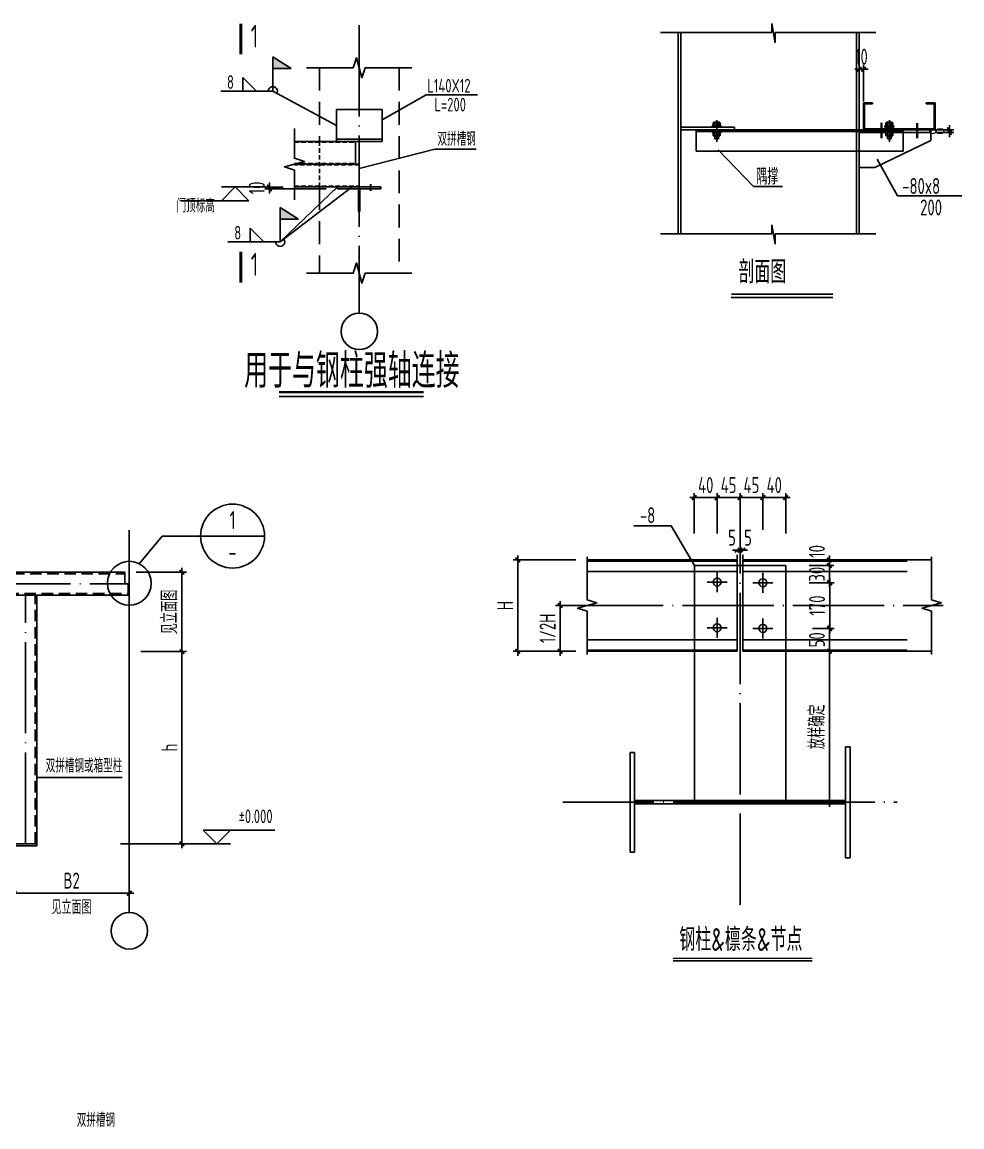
# Model space of a CAD drawing. Extents: x 899043 to 2598688, y -137197 to 211789.
# Drawn here: x 1940838 to 1971745, y 66675 to 103005 of the extents above; entities that cross this region are included whole.
import ezdxf
from ezdxf.enums import TextEntityAlignment as Align

# ---------------------------------------------------------------- set-up
doc = ezdxf.new("R2010")
doc.units = 0
doc.header["$LTSCALE"] = 1500
doc.header["$MEASUREMENT"] = 0
for name, pattern in [('ACAD_ISO02W100', [15, 12, -3]), ('CONTINOUS', [0]), ('DASHED', [0.75, 0.5, -0.25]), ('DOTE', [2.42, 2, -0.2, 0.02, -0.2])]:
    doc.linetypes.add(name, pattern=pattern)
for name, color, linetype in [('ADIM', 8, 'Continuous'), ('AXIS', 3, 'Continuous'), ('BOLT', 252, 'Continuous'), ('DIM', 3, 'Continuous'), ('DOTE', 1, 'Continuous'), ('NUM', 7, 'Continuous'), ('PUB_TEXT', 7, 'Continuous'), ('Steel', 4, 'Continuous'), ('STEEL_DASH', 9, 'DASHED'), ('TEXT', 7, 'Continuous'), ('THICK', 6, 'Continuous'), ('THIN', 7, 'Continuous'), ('WELD', 7, 'Continuous'), ('轴线', 9, 'Continuous')]:
    doc.layers.add(name, color=color, linetype=linetype)
doc.styles.add('TSSD_Axis', font='Complex.shx', dxfattribs={"width": 0.7, "bigfont": 'hztxt.shx'})
doc.styles.add('TSSD_Dimension', font='Tssdeng.shx', dxfattribs={"width": 0.7, "bigfont": 'hztxt.shx'})
doc.styles.add('TSSD_Label', font='Tssdeng.shx', dxfattribs={"width": 0.7, "bigfont": 'hztxt.shx'})
doc.styles.add('TSSD_Num', font='tssdeng.shx', dxfattribs={"width": 0.7, "bigfont": 'hztxt.shx'})
doc.styles.add('TSSD_Rein', font='Tssdeng.shx', dxfattribs={"width": 0.7, "bigfont": 'hztxt.shx'})
doc.dimstyles.new('TSSD_150_150', dxfattribs={"dimtxt": 525, "dimasz": 150, "dimexe": 150, "dimexo": 375, "dimgap": 150, "dimtad": 1, "dimdec": 0, "dimzin": 0, "dimdsep": 46, "dimtxsty": 'TSSD_Dimension', "dimblk": 'ARCHTICK', "dimblk1": 'ARCHTICK', "dimblk2": 'ARCHTICK', "dimcen": 0, "dimdle": 150, "dimclrt": 7, "dimadec": 0, "dimazin": 0, "dimtfac": 1, "dimtdec": 0, "dimtix": 1, "dimtmove": 2, "dimatfit": 3, "dimfxl": 0, "dimtolj": 1, "dimtzin": 0, "dimarcsym": 0})
doc.dimstyles.new('TSSD_20_150', dxfattribs={"dimtxt": 525, "dimasz": 150, "dimexe": 150, "dimexo": 375, "dimgap": 150, "dimtad": 1, "dimdec": 0, "dimlfac": 0.133333, "dimzin": 0, "dimdsep": 46, "dimtxsty": 'TSSD_Dimension', "dimblk": 'ARCHTICK', "dimblk1": 'ARCHTICK', "dimblk2": 'ARCHTICK', "dimcen": 0, "dimdle": 150, "dimclrt": 7, "dimadec": 0, "dimazin": 0, "dimtfac": 1, "dimtdec": 0, "dimtix": 1, "dimtmove": 2, "dimatfit": 3, "dimfxl": 0, "dimtolj": 1, "dimtzin": 0, "dimarcsym": 0})

# ---------------------------------------------------------------- blocks, each defined once
blk = doc.blocks.new('_ArchTick')
at = {"color": 0, "linetype": 'ByBlock', "const_width": 0.4}
blk.add_lwpolyline([(-0.5, -0.5), (0.5, 0.5)], dxfattribs=at)
blk = doc.blocks.new('*D752')
at = {"layer": 'Defpoints', "color": 0, "linetype": 'ByBlock'}
for p in [(1970563, 99464), (1970563, 99376), (1971334, 99376)]:
    blk.add_point(p, dxfattribs=at)
at = {"layer": 'DIM', "color": 0, "linetype": 'ByBlock', "lineweight": -2}
for p, q in [((1971334, 99464), (1971334, 99614)), ((1970938, 99464), (1971484, 99464)), ((1970938, 99376), (1971484, 99376)), ((1971334, 99464), (1971334, 99376)), ((1971334, 99376), (1971334, 99226))]:
    blk.add_line(p, q, dxfattribs=at)
at = {"layer": 'DIM', "color": 0, "linetype": 'ByBlock', "lineweight": -2, "xscale": 150, "yscale": 150, "zscale": 150}
for p, rotation in [((1971334, 99464), 270), ((1971334, 99376), 90)]:
    blk.add_blockref('_ArchTick', p, dxfattribs=dict(at, rotation=rotation))
at = {"layer": 'DIM', "color": 7, "linetype": 'ByBlock', "insert": (1970921, 99420), "char_height": 525, "attachment_point": 5, "rotation": 90, "style": 'TSSD_Dimension'}
blk.add_mtext('\\A1;8', dxfattribs=at)
blk = doc.blocks.new('*D753')
at = {"layer": 'Defpoints', "color": 0, "linetype": 'ByBlock'}
for p in [(1968512, 101454), (1968369, 100021), (1968512, 100021)]:
    blk.add_point(p, dxfattribs=at)
at = {"layer": 'DIM', "color": 0, "linetype": 'ByBlock', "lineweight": -2}
for p, q in [((1968369, 101454), (1968219, 101454)), ((1968369, 100396), (1968369, 101604)), ((1968369, 101454), (1968512, 101454)), ((1968512, 100396), (1968512, 101604)), ((1968512, 101454), (1968662, 101454))]:
    blk.add_line(p, q, dxfattribs=at)
at = {"layer": 'DIM', "color": 0, "linetype": 'ByBlock', "lineweight": -2, "xscale": 150, "yscale": 150, "zscale": 150}
blk.add_blockref('_ArchTick', (1968369, 101454), dxfattribs=at)
at = {"layer": 'DIM', "color": 0, "linetype": 'ByBlock', "lineweight": -2, "xscale": 150, "yscale": 150, "zscale": 150, "rotation": 180}
blk.add_blockref('_ArchTick', (1968512, 101454), dxfattribs=at)
at = {"layer": 'DIM', "color": 7, "linetype": 'ByBlock', "insert": (1968441, 101867), "char_height": 525, "attachment_point": 5, "style": 'TSSD_Dimension'}
blk.add_mtext('\\A1;10', dxfattribs=at)
blk = doc.blocks.new('_WELD001')
at = {"linetype": 'ByBlock'}
h = blk.add_hatch(color=0, dxfattribs=at)
h.paths.add_polyline_path([(0.8, 1), (0, 1.5), (0, 1)])
edge = h.paths.add_edge_path()
edge.add_line((0, 0), (0, 1.5))
at = {"color": 0, "linetype": 'ByBlock'}
for p, q in [((0, 0), (0, 1.5)), ((0.8, 1), (0, 1.5)), ((0, 1), (0.8, 1))]:
    blk.add_line(p, q, dxfattribs=at)
blk = doc.blocks.new('_WELD004')
at = {"color": 0, "linetype": 'ByBlock'}
for p, q in [((0, 1), (1, 0)), ((0, 0), (0, 1))]:
    blk.add_line(p, q, dxfattribs=at)
blk = doc.blocks.new('ts_axno')
at = {"color": 0, "linetype": 'ByBlock', "lineweight": -2}
blk.add_circle((0, 0), 0.5, dxfattribs=at)
at = {"color": 0, "linetype": 'ByBlock', "lineweight": -2, "style": 'TSSD_Axis', "width": 0.7}
blk.add_attdef('A', text='', height=0.6, dxfattribs=at).set_placement((0, 0), align=Align.MIDDLE_CENTER)
blk = doc.blocks.new('*D751')
at = {"layer": 'Defpoints', "color": 0}
for p in [(1948969, 97522), (1949795, 97582), (1951213, 97522)]:
    blk.add_point(p, dxfattribs=at)
at = {"layer": 'DIM', "color": 0, "lineweight": -2}
for p, q in [((1948969, 97582), (1948969, 97732)), ((1949420, 97582), (1948819, 97582)), ((1950838, 97522), (1948819, 97522)), ((1948969, 97582), (1948969, 97522)), ((1948969, 97522), (1948969, 97372))]:
    blk.add_line(p, q, dxfattribs=at)
at = {"layer": 'DIM', "color": 0, "lineweight": -2, "xscale": 150, "yscale": 150, "zscale": 150}
for p, rotation in [((1948969, 97582), 270), ((1948969, 97522), 90)]:
    blk.add_blockref('_ArchTick', p, dxfattribs=dict(at, rotation=rotation))
at = {"layer": 'DIM', "color": 7, "insert": (1948556, 97552), "char_height": 525, "attachment_point": 5, "rotation": 90, "style": 'TSSD_Dimension'}
blk.add_mtext('\\A1;10', dxfattribs=at)
blk = doc.blocks.new('*D758')
at = {"layer": 'AXIS', "color": 0, "linetype": 'ByBlock', "lineweight": -2}
for p, q in [((1967388, 83067), (1967388, 83217)), ((1966832, 83067), (1967538, 83067)), ((1967388, 82317), (1967388, 83067)), ((1966832, 82317), (1967538, 82317)), ((1967388, 82317), (1967388, 82167))]:
    blk.add_line(p, q, dxfattribs=at)
at = {"layer": 'Defpoints', "color": 0, "linetype": 'ByBlock'}
for p in [(1966457, 83067), (1967388, 83067), (1966457, 82317)]:
    blk.add_point(p, dxfattribs=at)
at = {"layer": 'AXIS', "color": 0, "linetype": 'ByBlock', "lineweight": -2, "xscale": 150, "yscale": 150, "zscale": 150}
for p, rotation in [((1967388, 83067), 270), ((1967388, 82317), 90)]:
    blk.add_blockref('_ArchTick', p, dxfattribs=dict(at, rotation=rotation))
at = {"layer": 'AXIS', "color": 7, "linetype": 'ByBlock', "insert": (1966975, 82692), "char_height": 525, "attachment_point": 5, "rotation": 90, "style": 'TSSD_Dimension'}
blk.add_mtext('\\A1;50', dxfattribs=at)
blk = doc.blocks.new('*D759')
at = {"layer": 'AXIS', "color": 0, "linetype": 'ByBlock', "lineweight": -2}
for p, q in [((1967388, 85319), (1967388, 85469)), ((1966718, 85319), (1967538, 85319)), ((1967388, 85131), (1967388, 85319)), ((1967388, 85131), (1967388, 84981)), ((1967424, 85131), (1967538, 85131))]:
    blk.add_line(p, q, dxfattribs=at)
at = {"layer": 'Defpoints', "color": 0, "linetype": 'ByBlock'}
for p in [(1966343, 85319), (1967049, 85131), (1967388, 85319)]:
    blk.add_point(p, dxfattribs=at)
at = {"layer": 'AXIS', "color": 0, "linetype": 'ByBlock', "lineweight": -2, "xscale": 150, "yscale": 150, "zscale": 150}
for p, rotation in [((1967388, 85319), 270), ((1967388, 85131), 90)]:
    blk.add_blockref('_ArchTick', p, dxfattribs=dict(at, rotation=rotation))
at = {"layer": 'AXIS', "color": 7, "linetype": 'ByBlock', "insert": (1966975, 85601), "char_height": 525, "attachment_point": 5, "rotation": 90, "style": 'TSSD_Dimension'}
blk.add_mtext('\\A1;10', dxfattribs=at)
blk = doc.blocks.new('*D760')
at = {"layer": 'AXIS', "color": 0, "linetype": 'ByBlock', "lineweight": -2}
for p, q in [((1966721, 85131), (1967538, 85131)), ((1967388, 85131), (1967388, 85281)), ((1967388, 84568), (1967388, 85131)), ((1966721, 84568), (1967538, 84568)), ((1967388, 84568), (1967388, 84418))]:
    blk.add_line(p, q, dxfattribs=at)
at = {"layer": 'Defpoints', "color": 0, "linetype": 'ByBlock'}
for p in [(1966346, 85131), (1967388, 85131), (1966346, 84568)]:
    blk.add_point(p, dxfattribs=at)
at = {"layer": 'AXIS', "color": 0, "linetype": 'ByBlock', "lineweight": -2, "xscale": 150, "yscale": 150, "zscale": 150}
for p, rotation in [((1967388, 85131), 270), ((1967388, 84568), 90)]:
    blk.add_blockref('_ArchTick', p, dxfattribs=dict(at, rotation=rotation))
at = {"layer": 'AXIS', "color": 7, "linetype": 'ByBlock', "insert": (1966975, 84850), "char_height": 525, "attachment_point": 5, "rotation": 90, "style": 'TSSD_Dimension'}
blk.add_mtext('\\A1;30', dxfattribs=at)
blk = doc.blocks.new('*D761')
at = {"layer": 'AXIS', "color": 0, "linetype": 'ByBlock', "lineweight": -2}
for p, q in [((1964448, 85640), (1964298, 85640)), ((1964448, 85640), (1964542, 85640)), ((1964448, 85340), (1964448, 85490)), ((1964542, 85640), (1964692, 85640)), ((1964542, 85340), (1964542, 85490))]:
    blk.add_line(p, q, dxfattribs=at)
at = {"layer": 'Defpoints', "color": 0, "linetype": 'ByBlock'}
for p in [(1964448, 85715), (1964542, 85715), (1964542, 85640)]:
    blk.add_point(p, dxfattribs=at)
at = {"layer": 'AXIS', "color": 0, "linetype": 'ByBlock', "lineweight": -2, "xscale": 150, "yscale": 150, "zscale": 150}
blk.add_blockref('_ArchTick', (1964448, 85640), dxfattribs=at)
at = {"layer": 'AXIS', "color": 0, "linetype": 'ByBlock', "lineweight": -2, "xscale": 150, "yscale": 150, "zscale": 150, "rotation": 180}
blk.add_blockref('_ArchTick', (1964542, 85640), dxfattribs=at)
at = {"layer": 'AXIS', "color": 7, "linetype": 'ByBlock', "insert": (1964711, 86052), "char_height": 525, "attachment_point": 5, "style": 'TSSD_Dimension'}
blk.add_mtext('\\A1;5', dxfattribs=at)
blk = doc.blocks.new('*D762')
at = {"layer": 'AXIS', "color": 0, "linetype": 'ByBlock', "lineweight": -2}
for p, q in [((1964354, 85640), (1964204, 85640)), ((1964448, 85640), (1964354, 85640)), ((1964354, 85340), (1964354, 85490)), ((1964448, 85640), (1964598, 85640)), ((1964448, 85340), (1964448, 85490))]:
    blk.add_line(p, q, dxfattribs=at)
at = {"layer": 'Defpoints', "color": 0, "linetype": 'ByBlock'}
for p in [(1964354, 85715), (1964354, 85640), (1964448, 85715)]:
    blk.add_point(p, dxfattribs=at)
at = {"layer": 'AXIS', "color": 0, "linetype": 'ByBlock', "lineweight": -2, "xscale": 150, "yscale": 150, "zscale": 150}
blk.add_blockref('_ArchTick', (1964354, 85640), dxfattribs=at)
at = {"layer": 'AXIS', "color": 0, "linetype": 'ByBlock', "lineweight": -2, "xscale": 150, "yscale": 150, "zscale": 150, "rotation": 180}
blk.add_blockref('_ArchTick', (1964448, 85640), dxfattribs=at)
at = {"layer": 'AXIS', "color": 7, "linetype": 'ByBlock', "insert": (1964185, 86052), "char_height": 525, "attachment_point": 5, "style": 'TSSD_Dimension'}
blk.add_mtext('\\A1;5', dxfattribs=at)
blk = doc.blocks.new('*D763')
at = {"layer": 'AXIS', "color": 0, "linetype": 'ByBlock', "lineweight": -2}
for p, q in [((1964448, 87368), (1964298, 87368)), ((1964448, 86193), (1964448, 87518)), ((1965199, 87368), (1964448, 87368)), ((1965199, 86311), (1965199, 87518)), ((1965199, 87368), (1965349, 87368))]:
    blk.add_line(p, q, dxfattribs=at)
at = {"layer": 'Defpoints', "color": 0, "linetype": 'ByBlock'}
for p in [(1964448, 87368), (1964448, 85818), (1965199, 85936)]:
    blk.add_point(p, dxfattribs=at)
at = {"layer": 'AXIS', "color": 0, "linetype": 'ByBlock', "lineweight": -2, "xscale": 150, "yscale": 150, "zscale": 150}
blk.add_blockref('_ArchTick', (1964448, 87368), dxfattribs=at)
at = {"layer": 'AXIS', "color": 0, "linetype": 'ByBlock', "lineweight": -2, "xscale": 150, "yscale": 150, "zscale": 150, "rotation": 180}
blk.add_blockref('_ArchTick', (1965199, 87368), dxfattribs=at)
at = {"layer": 'AXIS', "color": 7, "linetype": 'ByBlock', "insert": (1964823, 87780), "char_height": 525, "attachment_point": 5, "style": 'TSSD_Dimension'}
blk.add_mtext('\\A1;45', dxfattribs=at)
blk = doc.blocks.new('*D764')
at = {"layer": 'AXIS', "color": 0, "linetype": 'ByBlock', "lineweight": -2}
for p, q in [((1963696, 87368), (1963546, 87368)), ((1963696, 86193), (1963696, 87518)), ((1963696, 87368), (1964448, 87368)), ((1964448, 86193), (1964448, 87518)), ((1964448, 87368), (1964598, 87368))]:
    blk.add_line(p, q, dxfattribs=at)
at = {"layer": 'Defpoints', "color": 0, "linetype": 'ByBlock'}
for p in [(1964448, 87368), (1963696, 85818), (1964448, 85818)]:
    blk.add_point(p, dxfattribs=at)
at = {"layer": 'AXIS', "color": 0, "linetype": 'ByBlock', "lineweight": -2, "xscale": 150, "yscale": 150, "zscale": 150}
blk.add_blockref('_ArchTick', (1963696, 87368), dxfattribs=at)
at = {"layer": 'AXIS', "color": 0, "linetype": 'ByBlock', "lineweight": -2, "xscale": 150, "yscale": 150, "zscale": 150, "rotation": 180}
blk.add_blockref('_ArchTick', (1964448, 87368), dxfattribs=at)
at = {"layer": 'AXIS', "color": 7, "linetype": 'ByBlock', "insert": (1964072, 87780), "char_height": 525, "attachment_point": 5, "style": 'TSSD_Dimension'}
blk.add_mtext('\\A1;45', dxfattribs=at)
blk = doc.blocks.new('*D765')
at = {"layer": 'AXIS', "color": 0, "linetype": 'ByBlock', "lineweight": -2}
for p, q in [((1962945, 87368), (1962795, 87368)), ((1962945, 86193), (1962945, 87518)), ((1963696, 87368), (1962945, 87368)), ((1963696, 86193), (1963696, 87518)), ((1963696, 87368), (1963846, 87368))]:
    blk.add_line(p, q, dxfattribs=at)
at = {"layer": 'Defpoints', "color": 0, "linetype": 'ByBlock'}
for p in [(1962945, 87368), (1962945, 85818), (1963696, 85818)]:
    blk.add_point(p, dxfattribs=at)
at = {"layer": 'AXIS', "color": 0, "linetype": 'ByBlock', "lineweight": -2, "xscale": 150, "yscale": 150, "zscale": 150}
blk.add_blockref('_ArchTick', (1962945, 87368), dxfattribs=at)
at = {"layer": 'AXIS', "color": 0, "linetype": 'ByBlock', "lineweight": -2, "xscale": 150, "yscale": 150, "zscale": 150, "rotation": 180}
blk.add_blockref('_ArchTick', (1963696, 87368), dxfattribs=at)
at = {"layer": 'AXIS', "color": 7, "linetype": 'ByBlock', "insert": (1963321, 87780), "char_height": 525, "attachment_point": 5, "style": 'TSSD_Dimension'}
blk.add_mtext('\\A1;40', dxfattribs=at)
blk = doc.blocks.new('*D766')
at = {"layer": 'AXIS', "color": 0, "linetype": 'ByBlock', "lineweight": -2}
for p, q in [((1965199, 87368), (1965049, 87368)), ((1965199, 86311), (1965199, 87518)), ((1965199, 87368), (1965949, 87368)), ((1965949, 86193), (1965949, 87518)), ((1965949, 87368), (1966099, 87368))]:
    blk.add_line(p, q, dxfattribs=at)
at = {"layer": 'Defpoints', "color": 0, "linetype": 'ByBlock'}
for p in [(1965949, 87368), (1965199, 85936), (1965949, 85818)]:
    blk.add_point(p, dxfattribs=at)
at = {"layer": 'AXIS', "color": 0, "linetype": 'ByBlock', "lineweight": -2, "xscale": 150, "yscale": 150, "zscale": 150}
blk.add_blockref('_ArchTick', (1965199, 87368), dxfattribs=at)
at = {"layer": 'AXIS', "color": 0, "linetype": 'ByBlock', "lineweight": -2, "xscale": 150, "yscale": 150, "zscale": 150, "rotation": 180}
blk.add_blockref('_ArchTick', (1965949, 87368), dxfattribs=at)
at = {"layer": 'AXIS', "color": 7, "linetype": 'ByBlock', "insert": (1965574, 87780), "char_height": 525, "attachment_point": 5, "style": 'TSSD_Dimension'}
blk.add_mtext('\\A1;40', dxfattribs=at)
blk = doc.blocks.new('*D767')
at = {"layer": 'Defpoints', "color": 0}
for p in [(1966356, 84568), (1967397, 84568), (1966466, 83067)]:
    blk.add_point(p, dxfattribs=at)
at = {"layer": 'DIM', "color": 0, "lineweight": -2}
for p, q in [((1967397, 82917), (1967397, 84718)), ((1966731, 84568), (1967547, 84568)), ((1966841, 83067), (1967547, 83067))]:
    blk.add_line(p, q, dxfattribs=at)
at = {"layer": 'DIM', "color": 0, "lineweight": -2, "xscale": 150, "yscale": 150, "zscale": 150}
for p, rotation in [((1967397, 84568), 90), ((1967397, 83067), 270)]:
    blk.add_blockref('_ArchTick', p, dxfattribs=dict(at, rotation=rotation))
at = {"layer": 'DIM', "color": 7, "insert": (1966984, 83818), "char_height": 525, "attachment_point": 5, "rotation": 90, "style": 'TSSD_Dimension'}
blk.add_mtext('\\A1;170', dxfattribs=at)
blk = doc.blocks.new('*D768')
at = {"layer": 'Defpoints', "color": 0}
for p in [(1958532, 83818), (1959421, 83818), (1959421, 82317)]:
    blk.add_point(p, dxfattribs=at)
at = {"layer": 'DIM', "color": 0, "lineweight": -2}
for p, q in [((1958532, 82167), (1958532, 83968)), ((1959046, 83818), (1958382, 83818)), ((1959046, 82317), (1958382, 82317))]:
    blk.add_line(p, q, dxfattribs=at)
at = {"layer": 'DIM', "color": 0, "lineweight": -2, "xscale": 150, "yscale": 150, "zscale": 150}
for p, rotation in [((1958532, 83818), 90), ((1958532, 82317), 270)]:
    blk.add_blockref('_ArchTick', p, dxfattribs=dict(at, rotation=rotation))
at = {"layer": 'DIM', "color": 7, "insert": (1958119, 83067), "char_height": 525, "attachment_point": 5, "rotation": 90, "style": 'TSSD_Dimension'}
blk.add_mtext('\\A1;1/2H', dxfattribs=at)
blk = doc.blocks.new('*D769')
at = {"layer": 'Defpoints', "color": 0}
for p in [(1959421, 85319), (1957137, 82317), (1959421, 82317)]:
    blk.add_point(p, dxfattribs=at)
at = {"layer": 'DIM', "color": 0, "lineweight": -2}
for p, q in [((1957137, 85469), (1957137, 82167)), ((1959046, 85319), (1956987, 85319)), ((1959046, 82317), (1956987, 82317))]:
    blk.add_line(p, q, dxfattribs=at)
at = {"layer": 'DIM', "color": 0, "lineweight": -2, "xscale": 150, "yscale": 150, "zscale": 150}
for p, rotation in [((1957137, 85319), 90), ((1957137, 82317), 270)]:
    blk.add_blockref('_ArchTick', p, dxfattribs=dict(at, rotation=rotation))
at = {"layer": 'DIM', "color": 7, "insert": (1956724, 83818), "char_height": 525, "attachment_point": 5, "rotation": 90, "style": 'TSSD_Dimension'}
blk.add_mtext('\\A1;H', dxfattribs=at)
blk = doc.blocks.new('*D770')
at = {"layer": 'Defpoints', "color": 0}
for p in [(1964542, 82317), (1967388, 82317), (1964542, 77350)]:
    blk.add_point(p, dxfattribs=at)
at = {"layer": 'DIM', "color": 0, "lineweight": -2}
for p, q in [((1964917, 82317), (1967538, 82317)), ((1967388, 77200), (1967388, 82467)), ((1964917, 77350), (1967538, 77350))]:
    blk.add_line(p, q, dxfattribs=at)
at = {"layer": 'DIM', "color": 0, "lineweight": -2, "xscale": 150, "yscale": 150, "zscale": 150}
for p, rotation in [((1967388, 82317), 90), ((1967388, 77350), 270)]:
    blk.add_blockref('_ArchTick', p, dxfattribs=dict(at, rotation=rotation))
at = {"layer": 'DIM', "color": 7, "insert": (1966975, 79833), "char_height": 525, "attachment_point": 5, "rotation": 90, "style": 'TSSD_Dimension'}
blk.add_mtext('\\A1;放样确定', dxfattribs=at)
blk = doc.blocks.new('ts_idx')
at = {"color": 0, "linetype": 'ByBlock', "lineweight": -2}
blk.add_line((-0.5, 0), (0.5, 0), dxfattribs=at)
blk.add_circle((0, 0), 0.5, dxfattribs=at)
at = {"color": 0, "linetype": 'ByBlock', "lineweight": -2, "style": 'TSSD_Num', "width": 0.7}
for tag, p in [('1', (0, 0.25)), ('A', (0, -0.25))]:
    blk.add_attdef(tag, text='', height=0.286, dxfattribs=at).set_placement(p, align=Align.MIDDLE_CENTER)
blk = doc.blocks.new('*D777')
at = {"layer": 'Defpoints', "color": 0}
for p in [(1940570, 75988), (1944364, 75988), (1940570, 74362)]:
    blk.add_point(p, dxfattribs=at)
at = {"layer": 'DIM', "color": 0, "lineweight": -2}
for p, q in [((1940570, 75613), (1940570, 74212)), ((1944364, 75613), (1944364, 74212)), ((1944514, 74362), (1940420, 74362))]:
    blk.add_line(p, q, dxfattribs=at)
at = {"layer": 'DIM', "color": 0, "lineweight": -2, "xscale": 150, "yscale": 150, "zscale": 150, "rotation": 180}
blk.add_blockref('_ArchTick', (1940570, 74362), dxfattribs=at)
at = {"layer": 'DIM', "color": 0, "lineweight": -2, "xscale": 150, "yscale": 150, "zscale": 150}
blk.add_blockref('_ArchTick', (1944364, 74362), dxfattribs=at)
at = {"layer": 'DIM', "color": 7, "insert": (1942467, 74774), "char_height": 525, "attachment_point": 5, "style": 'TSSD_Dimension'}
blk.add_mtext('\\A1;B2', dxfattribs=at)
blk = doc.blocks.new('*D778')
at = {"layer": 'Defpoints', "color": 0}
for p in [(1944218, 84913), (1944739, 82303), (1946095, 82303)]:
    blk.add_point(p, dxfattribs=at)
at = {"layer": 'DIM', "color": 0, "lineweight": -2}
for p, q in [((1946095, 85063), (1946095, 82153)), ((1944593, 84913), (1946245, 84913)), ((1945114, 82303), (1946245, 82303))]:
    blk.add_line(p, q, dxfattribs=at)
at = {"layer": 'DIM', "color": 0, "lineweight": -2, "xscale": 150, "yscale": 150, "zscale": 150}
for p, rotation in [((1946095, 84913), 90), ((1946095, 82303), 270)]:
    blk.add_blockref('_ArchTick', p, dxfattribs=dict(at, rotation=rotation))
at = {"layer": 'DIM', "color": 7, "insert": (1945683, 83608), "char_height": 525, "attachment_point": 5, "rotation": 90, "style": 'TSSD_Dimension'}
blk.add_mtext('\\A1;见立面图', dxfattribs=at)
blk = doc.blocks.new('*D779')
at = {"layer": 'Defpoints', "color": 0}
for p in [(1944364, 82303), (1943702, 75988), (1946095, 75988)]:
    blk.add_point(p, dxfattribs=at)
at = {"layer": 'DIM', "color": 0, "lineweight": -2}
for p, q in [((1944739, 82303), (1946245, 82303)), ((1946095, 82453), (1946095, 75838)), ((1944077, 75988), (1946245, 75988))]:
    blk.add_line(p, q, dxfattribs=at)
at = {"layer": 'DIM', "color": 0, "lineweight": -2, "xscale": 150, "yscale": 150, "zscale": 150}
for p, rotation in [((1946095, 82303), 90), ((1946095, 75988), 270)]:
    blk.add_blockref('_ArchTick', p, dxfattribs=dict(at, rotation=rotation))
at = {"layer": 'DIM', "color": 7, "insert": (1945683, 79146), "char_height": 525, "attachment_point": 5, "rotation": 90, "style": 'TSSD_Dimension'}
blk.add_mtext('\\A1;h', dxfattribs=at)

msp = doc.modelspace()

# ---------------------------------------------------------------- linework, layer by layer
at = {"linetype": 'ByBlock'}
for p, q in [((1965599.6, 102323.5), (1965493.8, 102958.5)), ((1965493.8, 102958.5), (1965493.8, 102658.7)), ((1965493.8, 102658.7), (1961834.9, 102658.7)), ((1962418.2, 102658.7), (1962418.2, 96037.7)), ((1962506.2, 102658.7), (1962506.2, 96037.7)), ((1965599.6, 102658.7), (1965599.6, 102323.5)), ((1968918.9, 102658.7), (1965599.6, 102658.7)), ((1968280.9, 102658.7), (1968280.9, 96037.7)), ((1968368.9, 102658.7), (1968368.9, 96037.7)), ((1968512.1, 100344.9), (1968512.1, 99463.8)), ((1968805.8, 100344.9), (1968512.1, 100344.9)), ((1968541.5, 99493.2), (1968541.5, 100315.5)), ((1968541.5, 100315.5), (1968805.8, 100315.5)), ((1968805.8, 100315.5), (1968805.8, 100344.9)), ((1970567.9, 100344.9), (1970567.9, 100315.5)), ((1970861.6, 100344.9), (1970567.9, 100344.9)), ((1970567.9, 100315.5), (1970832.2, 100315.5)), ((1970832.2, 100315.5), (1970832.2, 99493.2)), ((1970861.6, 99463.8), (1970861.6, 100344.9)), ((1964264.1, 99551.9), (1962506.4, 99551.9)), ((1963529.6, 99551.9), (1963529.6, 99589.6)), ((1963831.7, 99589.6), (1963529.6, 99589.6)), ((1963831.7, 99551.9), (1963529.6, 99551.9)), ((1963567.4, 99690.3), (1963594.1, 99717)), ((1963567.4, 99589.6), (1963567.4, 99690.3)), ((1963793.9, 99690.3), (1963567.4, 99690.3)), ((1963767.2, 99717), (1963594.1, 99717)), ((1963624, 99589.6), (1963624, 99690.3)), ((1963737.3, 99589.6), (1963737.3, 99690.3)), ((1963793.9, 99690.3), (1963767.2, 99717)), ((1963793.9, 99589.6), (1963793.9, 99690.3)), ((1963831.7, 99551.9), (1963831.7, 99589.6)), ((1964264.1, 99551.9), (1964264.1, 99463.8)), ((1969207.4, 99551.9), (1969207.4, 99589.6)), ((1969509.4, 99589.6), (1969207.4, 99589.6)), ((1969509.4, 99551.9), (1969207.4, 99551.9)), ((1969245.1, 99690.3), (1969271.8, 99717)), ((1969245.1, 99589.6), (1969245.1, 99690.3)), ((1969471.7, 99690.3), (1969245.1, 99690.3)), ((1969445, 99717), (1969271.8, 99717)), ((1969301.7, 99589.6), (1969301.7, 99690.3)), ((1969415, 99589.6), (1969415, 99690.3)), ((1969471.7, 99690.3), (1969445, 99717)), ((1969471.7, 99589.6), (1969471.7, 99690.3)), ((1969509.4, 99551.9), (1969509.4, 99589.6)), ((1964264.1, 99463.8), (1962506.2, 99463.8)), ((1963003.1, 98764.3), (1963003.1, 99463.8)), ((1969808.2, 99410.3), (1963003.1, 99410.3)), ((1969808.2, 99463.8), (1963003.4, 99463.8)), ((1963529.6, 99410.3), (1963529.6, 99372.5)), ((1963831.7, 99410.3), (1963529.6, 99410.3)), ((1963831.7, 99372.5), (1963529.6, 99372.5)), ((1963567.4, 99372.5), (1963567.4, 99271.8)), ((1963793.9, 99372.5), (1963567.4, 99372.5)), ((1963567.4, 99271.8), (1963594.1, 99245.1)), ((1963793.9, 99271.8), (1963567.4, 99271.8)), ((1963767.2, 99245.1), (1963594.1, 99245.1)), ((1963617.7, 99245.1), (1963617.7, 99169.6)), ((1963624, 99372.5), (1963624, 99271.8)), ((1963737.3, 99372.5), (1963737.3, 99271.8)), ((1963743.6, 99245.1), (1963743.6, 99169.6)), ((1963793.9, 99271.8), (1963767.2, 99245.1)), ((1963793.9, 99372.5), (1963793.9, 99271.8)), ((1963831.7, 99410.3), (1963831.7, 99372.5)), ((1970717.8, 99375.8), (1968368.9, 99375.8)), ((1970717.8, 99463.8), (1968369.2, 99463.8)), ((1968512.1, 99463.8), (1970861.6, 99463.8)), ((1970832.2, 99493.2), (1968541.5, 99493.2)), ((1969207.4, 99410.3), (1969207.4, 99372.5)), ((1969509.4, 99410.3), (1969207.4, 99410.3)), ((1969509.4, 99372.5), (1969207.4, 99372.5)), ((1969245.1, 99372.5), (1969245.1, 99271.8)), ((1969471.7, 99372.5), (1969245.1, 99372.5)), ((1969245.1, 99271.8), (1969271.8, 99245.1)), ((1969471.7, 99271.8), (1969245.1, 99271.8)), ((1969445, 99245.1), (1969271.8, 99245.1)), ((1969295.5, 99245.1), (1969295.5, 99169.6)), ((1969301.7, 99372.5), (1969301.7, 99271.8)), ((1969415, 99372.5), (1969415, 99271.8)), ((1969421.3, 99245.1), (1969421.3, 99169.6)), ((1969471.7, 99271.8), (1969445, 99245.1)), ((1969471.7, 99372.5), (1969471.7, 99271.8)), ((1969509.4, 99410.3), (1969509.4, 99372.5)), ((1969808.2, 98764.3), (1969808.2, 99463.8)), ((1970717.8, 99375.8), (1970717.8, 99463.8)), ((1970717.8, 99375.8), (1970717.8, 99107.7)), ((1963743.6, 99169.6), (1963617.7, 99169.6)), ((1970717.8, 99107.7), (1968886.2, 98228.3)), ((1969421.3, 99169.6), (1969295.5, 99169.6)), ((1969808.2, 98764.3), (1963003.1, 98764.3)), ((1964896.1, 97600.5), (1963729.4, 98800.8)), ((1969621.5, 97288.7), (1968961, 98500.5)), ((1968886.2, 98228.3), (1968368.9, 98228.3)), ((1964896.1, 97600.5), (1965845.3, 97600.5)), ((1969621.5, 97288.7), (1971744.6, 97288.7)), ((1965599.6, 95702.6), (1965493.8, 96337.6)), ((1965493.8, 96337.6), (1965493.8, 96037.7)), ((1965493.8, 96037.7), (1961834.9, 96037.7)), ((1965599.6, 96037.7), (1965599.6, 95702.6)), ((1968918.9, 96037.7), (1965599.6, 96037.7))]:
    msp.add_line(p, q, dxfattribs=at)
for p, q in [((1962180.3, 86444.6), (1960955.5, 86444.6)), ((1962180.3, 86444.6), (1962947.2, 85131)), ((1964354.4, 85318.6), (1959420.6, 85318.6)), ((1962947.2, 85131), (1964542, 85131)), ((1962947.2, 77406.1), (1962947.2, 85131)), ((1964354.4, 85318.6), (1964354.4, 82316.6)), ((1964542, 85318.6), (1964542, 82316.6)), ((1964542, 85318.6), (1970749.2, 85318.6)), ((1964542, 85131), (1965949.2, 85131)), ((1965949.2, 85131), (1965949.2, 77406.1)), ((1964354.4, 82316.6), (1959420.6, 82316.6)), ((1964542, 82316.6), (1970749.2, 82316.6)), ((1960981.5, 78989.8), (1960831.4, 78989.8)), ((1960831.4, 75709.8), (1960831.4, 78989.8)), ((1960831.4, 78989.8), (1960831.4, 75709.8)), ((1960981.5, 75709.8), (1960981.5, 78989.8)), ((1968065, 79177.4), (1967914.9, 79177.4)), ((1967914.9, 75522.2), (1967914.9, 79177.4)), ((1967914.9, 78989.8), (1967914.9, 75709.8)), ((1968065, 75522.2), (1968065, 79177.4)), ((1968065, 78989.8), (1968065, 75709.8)), ((1960981.5, 77406.1), (1967914.9, 77406.1)), ((1960981.5, 77293.5), (1967914.9, 77293.5)), ((1960981.5, 75709.8), (1960831.4, 75709.8)), ((1967914.9, 75522.2), (1968065, 75522.2))]:
    msp.add_line(p, q)
at = {"linetype": 'ACAD_ISO02W100', "ltscale": 0.3}
for p, q in [((1964354.4, 85281.1), (1959420.6, 85281.1)), ((1964542, 85281.1), (1970749.2, 85281.1)), ((1964354.4, 84943.4), (1959420.6, 84943.4)), ((1964542, 84943.4), (1970749.2, 84943.4)), ((1964354.4, 82691.8), (1959420.6, 82691.8)), ((1964542, 82691.8), (1970749.2, 82691.8)), ((1964354.4, 82354.1), (1959420.6, 82354.1)), ((1964542, 82354.1), (1970749.2, 82354.1))]:
    msp.add_line(p, q, dxfattribs=at)
at = {"linetype": 'ByBlock', "const_width": 73.4}
for points in [[(1969099.5, 99184.5), (1969099.5, 99695.2)], [(1970274.2, 99178.1), (1970274.2, 99688.8)]]:
    msp.add_lwpolyline(points, dxfattribs=at)
at = {"color": 1}
for centre in [(1963696.4, 84589.7), (1965198.7, 84568.1), (1963696.4, 83088.7), (1965198.7, 83067.1)]:
    msp.add_circle(centre, 131.3, dxfattribs=at)
at = {"layer": 'AXIS'}
msp.add_line((1944364.1, 73723.3), (1944364.1, 86292.5), dxfattribs=at)
at = {"layer": 'BOLT', "const_width": 75}
msp.add_lwpolyline([(1952300.8, 97679.8), (1952300.8, 97447.3)], dxfattribs=at)
at = {"layer": 'DIM', "linetype": 'ByBlock'}
msp.add_line((1964160, 93946.8), (1967501.5, 93946.8), dxfattribs=at)
at = {"layer": 'DIM'}
msp.add_line((1962247.9, 72136), (1966823.3, 72136), dxfattribs=at)
at = {"layer": 'DIM', "linetype": 'ByBlock', "const_width": 54}
msp.add_lwpolyline([(1964160, 94060.1), (1967501.5, 94060.1)], dxfattribs=at)
at = {"layer": 'DIM', "const_width": 39.6}
msp.add_lwpolyline([(1962247.9, 72219), (1966823.3, 72219)], dxfattribs=at)
at = {"layer": 'DOTE', "color": 251, "linetype": 'DOTE'}
for p, q in [((1951925.8, 102903.6), (1951925.8, 93433.7)), ((1964448.2, 73977.9), (1964448.2, 86280.7)), ((1963696.4, 84261.3), (1963696.4, 84918)), ((1965198.7, 84239.7), (1965198.7, 84896.4)), ((1928542.7, 84537.5), (1944326.6, 84537.5)), ((1963368.1, 84589.7), (1964024.8, 84589.7)), ((1964870.3, 84568.1), (1965527, 84568.1)), ((1940945.4, 75988.2), (1940945.4, 84162.5)), ((1958924.5, 83817.6), (1971129.4, 83817.6)), ((1963696.4, 82760.3), (1963696.4, 83417)), ((1965198.7, 82738.7), (1965198.7, 83395.4)), ((1963368.1, 83088.7), (1964024.8, 83088.7)), ((1964870.3, 83067.1), (1965527, 83067.1)), ((1958617.7, 77349.8), (1969619.8, 77349.8))]:
    msp.add_line(p, q, dxfattribs=at)
at = {"layer": 'NUM', "const_width": 75}
msp.add_lwpolyline([(1949292.1, 90839.8), (1954042.2, 90839.8)], dxfattribs=at)
at = {"layer": 'NUM'}
msp.add_lwpolyline([(1949292.1, 90689.8), (1954042.2, 90689.8)], dxfattribs=at)
at = {"layer": 'Steel'}
for p, q in [((1952675.8, 100132.3), (1951175.8, 100132.3)), ((1951175.8, 100132.3), (1951175.8, 99082.3)), ((1952675.8, 100132.3), (1952675.8, 99082.3)), ((1951804.8, 99082.3), (1949795.1, 99082.3)), ((1952675.8, 99157.3), (1951175.8, 99157.3)), ((1952675.8, 99082.3), (1951175.8, 99082.3)), ((1951804.8, 98332.3), (1951804.8, 99082.3)), ((1951925.8, 98332.3), (1949795.1, 98332.3)), ((1951925.8, 98332.3), (1951925.8, 97582.3)), ((1951888.3, 97582.3), (1949795.1, 97582.3)), ((1951213.3, 97582.3), (1952638.3, 97582.3)), ((1951213.3, 97522.3), (1951213.3, 97582.3)), ((1951213.3, 97522.3), (1951213.3, 97582.3)), ((1951213.3, 97522.3), (1952638.3, 97522.3)), ((1951903.3, 96772.3), (1951903.3, 97522.3)), ((1951948.3, 96772.3), (1951948.3, 97522.3)), ((1952638.3, 97522.3), (1952638.3, 97582.3)), ((1951903.3, 96772.3), (1951948.3, 96772.3)), ((1928728.7, 84912.5), (1944217.9, 84912.5)), ((1944217.9, 84912.5), (1944217.9, 84537.5)), ((1944326.6, 84537.5), (1944326.6, 84162.5)), ((1928542.7, 84162.5), (1944326.6, 84162.5)), ((1941320.4, 75988.2), (1941320.4, 84162.5))]:
    msp.add_line(p, q, dxfattribs=at)
msp.add_lwpolyline([(1941320.4, 75913.2), (1940570.4, 75913.2), (1940570.4, 75988.2), (1941320.4, 75988.2)], close=True, dxfattribs=at)
at = {"layer": 'STEEL_DASH'}
for p, q in [((1950613.3, 101503), (1950613.3, 99082.3)), ((1953238.3, 101503), (1953238.3, 94753.7)), ((1950613.3, 97582.3), (1950613.3, 94753.7))]:
    msp.add_line(p, q, dxfattribs=at)
at = {"layer": 'STEEL_DASH', "ltscale": 0.2}
for p, q in [((1949795.1, 99059.8), (1951804.8, 99059.8)), ((1950613.3, 99082.3), (1950613.3, 97582.3)), ((1949795.1, 98354.8), (1951804.8, 98354.8)), ((1951925.8, 98309.8), (1949795.1, 98309.8)), ((1949795.1, 97604.8), (1951925.8, 97604.8))]:
    msp.add_line(p, q, dxfattribs=at)
at = {"layer": 'STEEL_DASH', "ltscale": 0.5}
for p, q in [((1928728.7, 84863.8), (1944217.9, 84863.8)), ((1928542.7, 84211.3), (1944326.6, 84211.3)), ((1941271.6, 75988.2), (1941271.6, 84162.5))]:
    msp.add_line(p, q, dxfattribs=at)
at = {"layer": 'THICK', "const_width": 101.2}
for points in [[(1948032.9, 102954.2), (1948032.9, 101941.7)], [(1948032.9, 95450.5), (1948032.9, 94438)]]:
    msp.add_lwpolyline(points, dxfattribs=at)
at = {"layer": 'THIN'}
for p, q in [((1951925.8, 98185.3), (1954411.3, 98830.9)), ((1954411.3, 98830.9), (1955765.8, 98830.9)), ((1948845.5, 97582.3), (1947394.5, 97582.3)), ((1947844.5, 97582.3), (1947394.5, 97132.3)), ((1948294.5, 97132.3), (1947844.5, 97582.3)), ((1947394.5, 97132.3), (1946044.1, 97132.3)), ((1948294.5, 97132.3), (1947394.5, 97132.3)), ((1944690.8, 85195.8), (1945442.2, 86102.9)), ((1945442.2, 86102.9), (1946709.9, 86102.9)), ((1941320.4, 78169.9), (1944127.7, 78169.9)), ((1946794.4, 76438.2), (1947694.4, 76438.2)), ((1946794.4, 76438.2), (1947244.4, 75988.2)), ((1947244.4, 75988.2), (1947694.4, 76438.2)), ((1947694.4, 76438.2), (1949147.1, 76438.2)), ((1946245.4, 75988.2), (1947694.4, 75988.2))]:
    msp.add_line(p, q, dxfattribs=at)
for points in [[(1950193.3, 101503), (1951730.8, 101503), (1951835.8, 101833), (1952015.8, 101173), (1952120.8, 101503), (1953658.3, 101503)], [(1949795.1, 99502.3), (1949795.1, 98527.3), (1950125.1, 98422.3), (1949465.1, 98242.3), (1949795.1, 98137.3), (1949795.1, 97162.3)], [(1950193.3, 94753.7), (1951730.8, 94753.7), (1951835.8, 95083.7), (1952015.8, 94423.7), (1952120.8, 94753.7), (1953658.3, 94753.7)], [(1959420.6, 82213.7), (1959420.6, 83630.4), (1959103.9, 83731.2), (1959737.3, 83904), (1959420.6, 84004.7), (1959420.6, 85421.5)], [(1970749.2, 82213.7), (1970749.2, 83630.4), (1970432.5, 83731.2), (1971065.9, 83904), (1970749.2, 84004.7), (1970749.2, 85421.5)]]:
    msp.add_lwpolyline(points, dxfattribs=at)
msp.add_circle((1944364.1, 84551.6), 722.3, dxfattribs=at)
at = {"layer": 'WELD'}
for p, q in [((1949085.2, 100732.4), (1947368.5, 100732.4)), ((1954121.5, 100614.3), (1955817.3, 100614.3)), ((1949324.6, 95779), (1947607.8, 95779))]:
    msp.add_line(p, q, dxfattribs=at)
msp.add_lwpolyline([(1952675.8, 99795.2), (1954121.5, 100614.3)], dxfattribs=at)
for centre, start, end in [((1949085.2, 100732.4), 326.74314, 180), ((1949324.6, 95779), 180, 33.25686)]:
    msp.add_arc(centre, 150, start, end, dxfattribs=at)
at = {"layer": '轴线', "linetype": 'ByBlock'}
for p, q in [((1963680.7, 99780.5), (1963680.7, 99065.5)), ((1969358.4, 99780.5), (1969358.4, 99065.5))]:
    msp.add_line(p, q, dxfattribs=at)

# ---------------------------------------------------------------- block references
at = {"layer": 'ADIM', "yscale": 1200, "zscale": 1200}
for p, xscale in [((1951925.8, 92833.7), -1200), ((1944364.1, 73123.3), 1200)]:
    msp.add_blockref('ts_axno', p, dxfattribs=dict(at, xscale=xscale))
at = {"layer": 'THIN'}
ref = msp.add_blockref('ts_idx', (1947759.9, 86102.9), dxfattribs=dict(at, xscale=2100, yscale=2100, zscale=2100))
ref.add_attrib('1', '1', dxfattribs={"height": 600, "style": 'TSSD_Num', "width": 0.7}).set_placement((1947759.9, 86627.9), align=Align.MIDDLE_CENTER)
ref.add_attrib('10', '-', dxfattribs={"height": 600, "style": 'TSSD_Num', "width": 0.7}).set_placement((1947759.9, 85577.9), align=Align.MIDDLE_CENTER)
at = {"layer": 'WELD'}
for name, p, xscale, yscale, zscale in [('_WELD001', (1949085.2, 100732.4), 750, 750, 750), ('_WELD004', (1948101.2, 100732.4), 450, 450, 450), ('_WELD001', (1949324.6, 95779), 750, 750, 750), ('_WELD004', (1948340.6, 95779), 450, 450, 450)]:
    msp.add_blockref(name, p, dxfattribs=dict(at, xscale=xscale, yscale=yscale, zscale=zscale))

# ---------------------------------------------------------------- texts
at = {"linetype": 'ByBlock', "style": 'TSSD_Dimension', "width": 0.7}
for s, p in [('隅撑', (1964978.7, 97663.3)), ('-80x8', (1969782.2, 97351.4)), ('200', (1970371.2, 96647.7))]:
    msp.add_text(s, height=524.87, dxfattribs=at).set_placement(p)
at = {"linetype": 'CONTINOUS', "style": 'TSSD_Dimension', "width": 0.7}
msp.add_text('-8', height=524.87, dxfattribs=at).set_placement((1961156.2, 86524.8))
at = {"layer": 'NUM', "style": 'TSSD_Dimension', "width": 0.7}
msp.add_text('用于与钢柱强轴连接', height=1125, dxfattribs=at).set_placement((1951682.8, 90977.1), align=Align.CENTER)
at = {"layer": 'PUB_TEXT', "color": 7, "style": 'TSSD_Dimension', "width": 0.7}
for s, p in [('剖面图', (1964395.2, 94413.6)), ('钢柱&檩条&节点', (1962451.1, 72460.2))]:
    msp.add_text(s, height=749.81, dxfattribs=at).set_placement(p)
at = {"layer": 'TEXT', "style": 'TSSD_Label', "width": 0.7}
for s, p in [('8', (1947576.2, 100807.4)), ('L140X12', (1954162.4, 100689.3)), ('L=200', (1954398.5, 100066.7)), ('双拼槽钢', (1954500, 98940.8)), ('8', (1947815.6, 95854)), ('双拼槽钢', (1942636, 66677.2))]:
    msp.add_text(s, height=450, dxfattribs=at).set_placement(p)
at = {"layer": 'TEXT', "ltscale": 99, "style": 'TSSD_Rein', "width": 0.7}
msp.add_text('双拼槽钢或箱型柱', height=450, dxfattribs=at).set_placement((1941615.1, 78326.2))
at = {"layer": 'TEXT', "style": 'TSSD_Label', "width": 0.7}
msp.add_text('%%p0.000', height=450, dxfattribs=at).set_placement((1949076.1, 76528.2), align=Align.BOTTOM_RIGHT)
at = {"layer": 'TEXT', "ltscale": 99, "style": 'TSSD_Rein', "width": 0.7}
msp.add_text('见立面图', height=468.75, dxfattribs=at).set_placement((1942462.3, 73669.3), align=Align.CENTER)
at = {"layer": 'THICK', "style": 'TSSD_Rein', "width": 0.7}
for p in [(1948355.7, 102166.1), (1948355.7, 94662.5)]:
    msp.add_text('1', height=750, dxfattribs=at).set_placement(p)
at = {"layer": 'THIN', "style": 'TSSD_Label', "width": 0.7}
msp.add_text('门顶标高', height=450, dxfattribs=at).set_placement((1947177.7, 96609.6), align=Align.BOTTOM_RIGHT)

# ---------------------------------------------------------------- dimensions: what is measured, and where the dimension line sits
at = {"layer": 'AXIS', "linetype": 'ByBlock'}
for base, p1, p2, angle, text, picture, middle in [((1962944.7, 87367.8), (1963696.4, 85818.3), (1962944.7, 85818.3), 180, '40', '*D765', (1963320.5, 87780.3)), ((1965949.2, 87367.8), (1965198.7, 85935.6), (1965949.2, 85818.3), 180, '40', '*D766', (1965574, 87780.3)), ((1967387.6, 85131), (1966346.3, 84568.1), (1966346.3, 85131), 270, '30', '*D760', (1966975.1, 84849.5)), ((1967387.6, 83067.1), (1966456.6, 82316.6), (1966456.6, 83067.1), 270, '50', '*D758', (1966975.1, 82691.8))]:
    dim = msp.add_linear_dim(base=base, p1=p1, p2=p2, angle=angle, text=text, dimstyle='TSSD_150_150', dxfattribs=at)
    dim.commit()
    dim.dimension.update_dxf_attribs({"geometry": picture, "text_midpoint": middle})
for p1, picture, middle in [((1963696.4, 85818.3), '*D764', (1964072.3, 87780.3)), ((1965198.7, 85935.6), '*D763', (1964823.4, 87780.3))]:
    dim = msp.add_linear_dim(base=(1964448.2, 87367.8), p1=p1, p2=(1964448.2, 85818.3), text='45', dimstyle='TSSD_150_150', dxfattribs=at)
    dim.commit()
    dim.dimension.update_dxf_attribs({"geometry": picture, "text_midpoint": middle})
for base, p2, picture, middle in [((1964354.4, 85639.9), (1964354.4, 85714.8), '*D762', (1964185.4, 86052.4)), ((1964542, 85639.9), (1964542, 85714.8), '*D761', (1964710.9, 86052.4))]:
    dim = msp.add_linear_dim(base=base, p1=(1964448.2, 85714.8), p2=p2, text='5', dimstyle='TSSD_150_150', dxfattribs=at)
    dim.commit()
    dim.dimension.update_dxf_attribs({"geometry": picture, "text_midpoint": middle, "dimtype": 160})
dim = msp.add_linear_dim(base=(1967387.6, 85318.6), p1=(1967049, 85131), p2=(1966342.6, 85318.6), angle=270, text='10', dimstyle='TSSD_150_150', dxfattribs=at)
dim.commit()
dim.dimension.update_dxf_attribs({"geometry": '*D759', "text_midpoint": (1966975.1, 85600.6), "dimtype": 160})
at = {"layer": 'DIM', "linetype": 'ByBlock'}
for base, p1, p2, angle, text, picture, middle in [((1968512.1, 101454.2), (1968368.9, 100021.1), (1968512.1, 100021.1), 180, '10', '*D753', (1968440.5, 101866.7)), ((1971333.7, 99375.8), (1970562.5, 99463.8), (1970562.5, 99375.8), 90, '8', '*D752', (1970921.2, 99419.8))]:
    dim = msp.add_linear_dim(base=base, p1=p1, p2=p2, angle=angle, text=text, dimstyle='TSSD_150_150', dxfattribs=at)
    dim.commit()
    dim.dimension.update_dxf_attribs({"geometry": picture, "text_midpoint": middle})
at = {"layer": 'DIM'}
for base, p1, p2, angle, text, dimstyle, picture, middle in [((1948968.9, 97522.3), (1949795.1, 97582.3), (1951213.3, 97522.3), 90, '10', 'TSSD_20_150', '*D751', (1948556.4, 97552.3)), ((1957136.9, 82316.6), (1959420.6, 85318.6), (1959420.6, 82316.6), 90, 'H', 'TSSD_150_150', '*D769', (1956724.4, 83817.6)), ((1946095.4, 82303.2), (1944217.9, 84912.5), (1944739.1, 82303.2), 90, '见立面图', 'TSSD_20_150', '*D778', (1945682.9, 83607.8)), ((1967396.9, 84568.1), (1966466, 83067.1), (1966355.6, 84568.1), 90, '170', 'TSSD_150_150', '*D767', (1966984.4, 83817.6)), ((1958531.7, 83817.6), (1959420.6, 82316.6), (1959420.6, 83817.6), 90, '1/2H', 'TSSD_150_150', '*D768', (1958119.2, 83067.1)), ((1946095.4, 75988.2), (1944364.1, 82303.2), (1943702.1, 75988.2), 90, 'h', 'TSSD_20_150', '*D779', (1945682.9, 79145.7)), ((1967387.6, 82316.6), (1964542, 77349.8), (1964542, 82316.6), 90, '放样确定', 'TSSD_150_150', '*D770', (1966975.1, 79833.2)), ((1940570.4, 74361.6), (1944364.1, 75988.2), (1940570.4, 75988.2), 180, 'B2', 'TSSD_20_150', '*D777', (1942467.3, 74774.1))]:
    dim = msp.add_linear_dim(base=base, p1=p1, p2=p2, angle=angle, text=text, dimstyle=dimstyle, dxfattribs=at)
    dim.commit()
    dim.dimension.update_dxf_attribs({"geometry": picture, "text_midpoint": middle})

# ---------------------------------------------------------------- leaders
at = {"layer": 'WELD'}
for points in [[(1951175.8, 99607.3), (1949085.2, 100732.4)], [(1951213.3, 97582.3), (1949324.6, 95779)], [(1951698.2, 97582.3), (1949324.6, 95779)]]:
    msp.add_leader(points, dimstyle='TSSD_20_150', dxfattribs=at)

doc.saveas('drawing.dxf')
